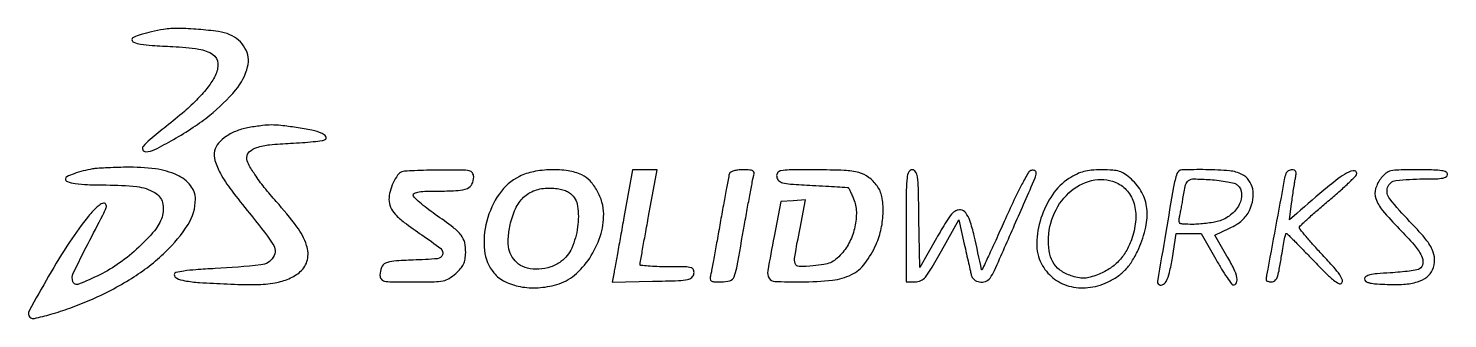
# Model space of a CAD drawing. Extents: x 0 to 469, y 0 to 96.
import ezdxf

# ---------------------------------------------------------------- set-up
doc = ezdxf.new("R2010")
doc.units = 0

msp = doc.modelspace()

# ---------------------------------------------------------------- linework, layer by layer
for points in [[(44.5, 95.353701, 0.01504), (40.490137, 94.594684, 0.023427), (37.09568, 93.677141, 0.019665), (34.502605, 92.730104, 0.304223), (34, 91.980508, 0.31527), (34.610835, 91.108047, 0.045494), (36.832037, 90.521329, 0.025576), (40.691867, 90.070867, 0.005335), (47.5, 89.700352, -0.025293), (56.12731, 88.884592, -0.114729), (60.798647, 87.054939, -0.235003), (62.424221, 84.130965, -0.131505), (61.532825, 80.063477, -0.044648), (59.182021, 76.367373, -0.028478), (55.848902, 72.51035, -0.022847), (51.335999, 68.25947, -0.011717), (45.322091, 63.332355, 0.006819), (39.994939, 59.054395, 0.050542), (37.71048, 56.743124, 0.298524), (37.598533, 55.608702, 0.27917), (38.603767, 55, 0.117404), (41.53126, 55.697004, 0.012424), (47.759438, 59.037637, 0.016369), (54.306958, 63.051083, 0.024417), (59.726923, 67.015018, 0.045714), (68.30462, 75.360073, 0.116293), (72.260854, 83.029639, 0.195089), (71.384718, 89.217782, 0.163697), (66.369735, 93.618875, 0.064697), (62.614394, 94.644324, 0.014549), (56.012613, 95.36181, 0.0156), (49.242406, 95.686768, 0.043467)], [(72.776016, 62.969001, 0.048576), (68.749495, 61.880766, 0.057562), (65.248256, 60.075595, 0.065686), (62.663704, 57.798616, 0.118422), (61.363031, 55.310296, 0.137629), (61.453217, 52.047643, 0.052073), (63.267391, 47.818475, 0.03422), (66.873945, 42.285879, 0.011381), (72.8772, 34.69077, -0.020616), (80.638917, 24.489246, -0.299912), (80.752958, 20.174423, -0.231201), (76.654482, 17.604599, -0.013453), (61.509257, 16.409802, 0.00489), (55.145823, 16.017311, 0.017789), (51.119714, 15.585047, 0.020034), (48.504008, 15.102062, 0.350405), (48, 14.471187, 0.296948), (48.813613, 13.22203, 0.059628), (51.479312, 12.406007, 0.02855), (56.355649, 11.813753, 0.005127), (65.5, 11.323835, 0.012717), (74.984872, 11.154629, 0.039926), (81.327179, 11.7104, 0.0596), (85.937823, 13.067594, 0.076406), (89.685872, 15.406222, 0.16061), (92.030819, 19.301109, 0.139458), (91.774077, 24.077745, 0.077463), (88.522272, 30.241734, 0.022953), (81.748537, 38.516906, -0.013589), (77.758462, 43.20936, -0.022099), (74.663456, 47.42485, -0.023559), (72.546794, 50.939935, -0.12436), (72, 53.104363, -0.215571), (72.861832, 55.010418, -0.102618), (75.25211, 56.369457, -0.05264), (79.536914, 57.270573, -0.014096), (86.490189, 57.785432, 0.006398), (90.427062, 58.016066, 0.008682), (93.973777, 58.331402, 0.006177), (96.920371, 58.681901, 0.090821), (97.909903, 59.000941, 0.438935), (98.157673, 59.969139, 0.151411), (96.905513, 61.010108, 0.046914), (93.496664, 62.061829, 0.015481), (88.329062, 62.973063, 0.007269), (83.279291, 63.628349, 0.0287), (80.151694, 63.807202, 0.031555), (77.169528, 63.618025, 0.010111)], [(21, 49.308084, 0.021692), (17.85871, 48.639697, 0.02385), (14.886878, 47.718073, 0.017662), (12.451813, 46.734939, 0.296168), (12, 46.039079, 0.325966), (12.674096, 45.114949, 0.040284), (15.250651, 44.512076, 0.028029), (19.341738, 44.129339, 0.008776), (25.5, 44.008078, -0.026471), (35.624226, 43.450003, -0.103536), (41.54852, 41.523939, -0.200697), (44.116978, 38.17316, -0.145166), (43.972027, 33.41524, -0.093988), (41.468002, 28.898438, -0.032462), (36.313843, 23.459566, -0.031928), (29.936872, 18.265391, -0.040192), (23.404133, 14.35517, -0.019202), (16.368879, 11.208187, -0.419931), (14.499622, 12.027116, -0.205633), (14.623131, 14.906212, -0.007954), (19.5, 24.641819, 0.000937), (24.377905, 34.047532, 0.027147), (25.490513, 36.523853, 0.217139), (25.430394, 37.530518, 0.277702), (24.650283, 38, 0.153341), (23.858784, 37.751417, 0.024783), (22.565628, 36.751562, 0.025384), (21.115365, 35.377319, 0.019888), (19.682974, 33.75, 0.025551), (13.415145, 25.169986, 0.013436), (6.477577, 13.929112, 0.00518), (-0.001492, 2.499996, 0.334377), (0.29905, 0.367616, 0.259364), (1.793025, -0.058512, 0.011395), (7.21885, 1.341275, 0.017804), (13.515147, 3.36422, 0.014559), (20.095284, 5.958854, 0.038646), (33.884447, 13.172097, 0.050809), (45.090368, 21.882513, 0.060039), (52.570204, 30.971504, 0.143127), (55, 39.285848, 0.172123), (53.387491, 43.831264, 0.114601), (48.980804, 47.25683, 0.076503), (41.790248, 49.323462, 0.035767), (32.091069, 49.863818, 0.004011), (28.61862, 49.780907, 0.004543), (25.289252, 49.644396, 0.004151), (22.462928, 49.479246, 0.024906)], [(123.22896, 48.330706, 0.147681), (121.820977, 47.201939, 0.041634), (120.410922, 44.731, 0.041908), (119.350502, 41.84012, 0.067052), (119, 39.238221, 0.101945), (119.5268, 36.681325, 0.085563), (121.03949, 34.357726, 0.046362), (124.054648, 31.657551, 0.009569), (129.869257, 27.519196, -0.014071), (136.109547, 22.9927, -0.321748), (136.712123, 20.99194, -0.298059), (135.000773, 19.659897, -0.012838), (127.022631, 19.209617, 0.010486), (120.629093, 18.878935, 0.087897), (117.836302, 18.171797, 0.196164), (116.498083, 16.763971, 0.091716), (116.015313, 14.25, 0.159091), (116.420051, 12.980944, 0.188229), (117.470815, 12.300861, 0.047616), (119.870929, 12.042678, 0.003), (126.984223, 12, 0.004717), (133.926107, 12.065496, 0.044319), (136.890698, 12.385271, 0.088338), (138.913339, 13.175015, 0.045217), (141.107283, 14.80455, 0.032337), (142.681111, 16.405252, 0.067852), (143.630866, 17.865103, 0.069153), (144.144728, 19.507625, 0.03474), (144.35274, 21.675338, 0.062703), (144.025043, 24.973665, 0.112739), (142.851029, 27.411524, 0.06266), (140.241008, 29.954102, 0.009409), (134.313307, 34.26098, -0.011286), (131.511262, 36.312966, -0.016497), (129.148284, 38.253902, -0.011937), (127.31355, 39.944432, -0.203337), (127, 40.683566, -0.310346), (127.438224, 41.32159, -0.054709), (128.921181, 41.712601, -0.030111), (131.482942, 41.93937, -0.007022), (135.8, 42, 0.014048), (141.868347, 42.170536, 0.085491), (144.917275, 42.874001, 0.180522), (146.440645, 44.306087, 0.115276), (147, 46.7, 0.153942), (146.58861, 48.004518, 0.193591), (145.535755, 48.690368, 0.047713), (143.123067, 48.931389, 0.002808), (135.75, 48.921053, 0.004149), (131.347631, 48.853624, 0.005875), (127.43132, 48.715073, 0.003498), (124.143726, 48.537011, 0.080529)], [(162.121329, 46.831047, 0.126934), (155.494603, 41.110429, 0.087094), (151.312394, 32.048408, 0.089986), (150.546526, 22.39195, 0.150922), (153.688975, 14.957786, 0.104206), (157.32654, 12.113444, 0.068509), (162.390922, 10.439867, 0.061184), (168.31894, 10.082908, 0.052228), (174.4967, 11.120698, 0.108732), (180.287472, 14.190173, 0.070249), (185.348247, 19.885069, 0.067362), (188.824454, 27.049825, 0.081268), (189.978038, 34.431501, 0.068843), (189.414978, 38.297519, 0.057626), (187.809903, 42.123498, 0.059931), (185.467291, 45.322572, 0.094265), (182.725727, 47.325861, 0.075167), (178.245541, 48.677527, 0.041768), (172.53723, 49.017437, 0.041519), (166.776759, 48.398697, 0.067511)], [(196.651973, 33.25, -0.000302), (195.539119, 27.01502, -0.000393), (194.512667, 21.309974, -0.000291), (193.645681, 16.528792, -0.003633), (193.303027, 14.720123), (192.755423, 11.940246), (206.127712, 12.220123, 0.002558), (214.73582, 12.444349, 0.037907), (217.735413, 12.766339, 0.14033), (219.141536, 13.465718, 0.174059), (219.819551, 14.75, 0.134901), (219.657472, 16.018293, 0.235151), (218.873817, 16.696788, 0.059351), (216.928295, 16.957331, 0.003641), (211.069551, 17, -0.007755), (207.592698, 17.053932, -0.012894), (204.666986, 17.220312, -0.006505), (202.275506, 17.449644, -0.386403), (202.009552, 17.75, -0.040396), (202.063234, 18.322566, -0.000334), (202.84724, 22.759375, -0.001193), (203.76293, 27.850659, -0.000767), (204.847843, 33.75), (207.676582, 49), (203.564948, 49), (199.453315, 49)], [(231.539937, 47.75, 0.030017), (231.306026, 46.825142, 0.000718), (230.483571, 42.460938, 0.001572), (229.54247, 37.338366, 0.001067), (228.501696, 31.5, -0.000853), (227.450856, 25.590518, -0.001149), (226.478259, 20.245313, -0.00078), (225.644788, 15.762958, -0.012408), (225.321966, 14.25, 0.057261), (225.168566, 12.984582, 0.258594), (225.512608, 12.354614, 0.129758), (226.445578, 12.05909, 0.012172), (228.87254, 12, 0.072075), (231.713843, 12.411713, 0.228644), (233.097736, 13.668655, 0.050924), (233.976295, 16.699805, 0.001248), (236.546841, 31, -0.001237), (237.568102, 36.682114, -0.00173), (238.510916, 41.754688, -0.001031), (239.328907, 46.02429, -0.022982), (239.625364, 47.25, 0.11293), (239.677305, 48.139038, 0.242229), (239.27721, 48.674332, 0.100133), (238.255692, 48.939567, 0.01361), (236.036003, 49, 0.025872), (234.368617, 48.913664, 0.041951), (232.975051, 48.649525, 0.051346), (231.964774, 48.253282, 0.199246)], [(247.180449, 46.75, 0.158815), (247.808168, 45.470441, 0.141339), (249.098862, 44.733322, 0.042707), (251.795339, 44.318281, 0.003408), (259, 43.88156, -0.000936), (263.430293, 43.634993, -0.0015), (267.210302, 43.406141, -0.000258), (270.552059, 43.192028, -0.0871), (270.801027, 43.13156, -0.174928), (270.96435, 42.976834, -0.003845), (271.454484, 41.983525, -0.008284), (272.005895, 40.794175, -0.005445), (272.602846, 39.408098, -0.09253), (273.511023, 35.173079, -0.060593), (273.039516, 30.189228, -0.058816), (271.346675, 25.292713, -0.072995), (268.643293, 21.307828, -0.031002), (266.669918, 19.40579, -0.075409), (264.955785, 18.344262, -0.062297), (262.810879, 17.728628, -0.016162), (259.238896, 17.287946, -0.024605), (254.632698, 17.09793, -0.317461), (253.309777, 18.047914, -0.12822), (253.134848, 20.28074, -0.003634), (254.907809, 29.800412), (256.709968, 39.100824), (252.613135, 38.800412), (248.516303, 38.5), (246.311999, 27, 0.004145), (244.228228, 15.619302, 0.179599), (244.66481, 13.255143, 0.25523), (246.524077, 12.158294, 0.008788), (255.25, 12.021962, 0.025328), (265.597421, 12.566711, 0.090159), (271.944281, 14.412918, 0.116232), (276.349074, 18.080539, 0.057204), (280.06068, 24.404273, 0.05174), (281.74244, 29.599179, 0.04824), (282.374438, 35.153763, 0.051879), (281.937615, 40.174877, 0.11253), (280.38654, 43.699521, 0.07094), (277.58645, 46.528178, 0.09856), (274.388099, 48.082414, 0.054461), (269.534695, 48.801261, 0.009281), (260.180449, 48.985258, 0.002144), (251.344305, 48.957147, 0.040725), (248.594589, 48.712125, 0.197043), (247.492608, 48.02219, 0.1932)], [(290, 30.5), (290, 12), (292.943702, 12, 0.112652), (294.79195, 12.421769, 0.104892), (296.329832, 13.609753, 0.042998), (298.149484, 16.168883, 0.00503), (301.648234, 22.25), (307.409065, 32.5), (309.199275, 24.5, 0.000225), (309.923117, 21.272153, 0.000258), (310.617627, 18.189063, 0.000232), (311.209262, 15.574617, 0.001483), (311.513795, 14.25, 0.169794), (312.447832, 12.77765, 0.127937), (314.215077, 11.999853, 0.122432), (316.199857, 12.16604, 0.149441), (317.705833, 13.25, 0.058183), (319.22603, 15.820913, 0.00099), (325.857736, 30.840779, 0.000593), (332.633555, 46.319528, 0.103223), (333, 48.075635, 0.16371), (332.871522, 48.457515, 0.123049), (332.523595, 48.737062, 0.094584), (331.998497, 48.867443, 0.062971), (331.378197, 48.823324, 0.2158), (330.411985, 48.130817, 0.008467), (328.241, 44.221394, 0.012198), (325.609105, 38.98307, 0.005516), (322.405146, 32, -0.001561), (319.578028, 25.707421, -0.002698), (317.182058, 20.49375, -0.000498), (315.075196, 15.985348, -0.71908), (314.94745, 16, 0.003427), (312.471218, 27.251814, 0.028623), (311.027483, 32.259225, 0.073785), (309.690058, 34.795638, 0.210731), (308, 35.769748, 0.144554), (306.425734, 35.483871, 0.099617), (304.990699, 34.35782, 0.041444), (303.215626, 31.892558, 0.005638), (300, 26.40347), (294.5, 16.767444), (294.225229, 32.883722, 0.002132), (294.010237, 42.970208, 0.028292), (293.705187, 46.675424, 0.104072), (293.091296, 48.377705, 0.25995), (291.975229, 49, 0.279597), (290.85395, 48.319813, 0.093745), (290.276692, 46.408499, 0.024869), (290.040577, 42.244113, 0.001728)], [(343.818039, 46.099558, 0.102812), (338.358544, 40.804819, 0.070531), (334.554608, 33.029226, 0.072477), (333.139244, 24.756709, 0.126495), (334.694621, 18.019933, 0.103417), (338.475016, 13.38933, 0.101848), (343.813535, 10.630084, 0.095944), (350.081255, 10.110286, 0.081138), (356.5, 11.890043, 0.042213), (359.89762, 13.820876, 0.054839), (362.609562, 16.155273, 0.051789), (364.859734, 19.1336, 0.032488), (366.872129, 23.012457, 0.047506), (369.204756, 30.082435, 0.082458), (369.569627, 36.238296, 0.096749), (367.954086, 41.493662, 0.090024), (364.451257, 45.908653, 0.029277), (362.270831, 47.607877, 0.07454), (360.473695, 48.486332, 0.061375), (358.29731, 48.889685, 0.015165), (354.660984, 49, 0.018469), (351.193599, 48.871878, 0.046912), (348.711998, 48.451968, 0.050867), (346.471022, 47.600716, 0.025132)], [(379.521439, 47.75, 0.036595), (378.404587, 43.338601, 0.001771), (375.823316, 28.414419, 0.000371), (373.083041, 12.156376, 0.242501), (373.352404, 11.314262, 0.300022), (374.674843, 11.042823, 0.175808), (375.928211, 12.161254, 0.065866), (377.051393, 15.121624, 0.019192), (377.987047, 19.916733), (379.244499, 28), (383.372249, 27.996736), (387.5, 27.993472), (392.363759, 19.496736, 0.007605), (394.294245, 16.24018, 0.011788), (396.068341, 13.495916, 0.006151), (397.625551, 11.266793, 0.241731), (398.145144, 11, 0.303519), (399.207945, 11.710627, 0.153188), (399.356064, 13.388396, 0.060967), (398.333528, 16.29996, 0.017332), (396.054455, 20.530053), (392.03112, 27.415005), (396.915315, 29.736366, 0.026397), (399.271653, 31.012823, 0.045293), (401.062694, 32.345673, 0.051296), (402.428174, 33.847124, 0.048147), (403.492807, 35.626085, 0.069142), (404.636007, 39.257302, 0.093654), (404.567978, 42.688392, 0.1067), (403.301303, 45.531056, 0.115957), (401.004814, 47.497511, 0.098326), (396.920247, 48.677474, 0.018365), (389.093714, 49.057188, 0.011871), (381.139911, 48.961834, 0.313161)], [(415.520416, 47.75, 0.034257), (415.015653, 45.800614, 0.000276), (412.089178, 30.104534, 0.00021), (409.140768, 14.205098, 0.045767), (409, 12.670432, 0.244366), (409.133713, 12.413178, 0.067399), (409.551589, 12.196939, 0.051862), (410.158506, 12.048866, 0.033931), (410.877751, 12, 0.188069), (411.89792, 12.397796, 0.11427), (412.638287, 13.480794, 0.047034), (413.255655, 15.643211, 0.007444), (414, 20, -0.004805), (414.507395, 23.067298, -0.007905), (415.002377, 25.65, -0.002519), (415.47038, 27.843532, -0.352487), (415.664753, 28, -0.197402), (415.946763, 27.884147, -0.00079), (418.422083, 25.429688, -0.003772), (421.219826, 22.604428, -0.002345), (424.461264, 19.25, 0.006084), (428.689462, 14.939395, 0.027993), (431.303462, 12.614595, 0.05135), (433.040503, 11.505304, 0.319721), (434.02626, 11.657499, 0.301869), (434.235164, 12.626344, 0.057697), (433.345012, 14.298281, 0.030294), (431.356438, 16.833874, 0.00657), (427.607499, 20.949716, -0.00487), (424.691882, 24.128903, -0.007468), (422.234703, 26.944628, -0.003185), (420.199366, 29.379794, -0.174187), (420, 29.934708, -0.206333), (420.230008, 30.468351, -0.00307), (422.775584, 32.843357, -0.007753), (425.827164, 35.569347, -0.004973), (429.448796, 38.642491, 0.00705), (433.073389, 41.74414, 0.010601), (436.137049, 44.559044, 0.00576), (438.617626, 46.992595, 0.187788), (438.948796, 47.75, 0.487141), (437.80646, 48.72222, 0.096419), (434.911529, 47.519572, 0.028329), (429.312795, 43.328178, 0.004731), (419.114306, 34.584792), (416.728612, 32.5), (417.417349, 37.890214, -0.003275), (417.722977, 40.163598, -0.002863), (418.071782, 42.537115, -0.002879), (418.411623, 44.678401, -0.008561), (418.678043, 46.140214, 0.024323), (418.894411, 47.583961, 0.11616), (418.786139, 48.404695, 0.2044), (418.364859, 48.842915, 0.100804), (417.593615, 49, 0.070008), (416.929261, 48.906522, 0.065845), (416.301354, 48.632812, 0.070242), (415.803494, 48.227879, 0.106868)], [(447.07258, 46.365141, 0.092046), (445.202556, 42.798818, 0.160982), (445.268119, 39.497588, 0.091216), (447.504278, 35.601193, 0.01759), (453, 29.559544, -0.014223), (457.944484, 24.196872, -0.06139), (460.365687, 20.610114, -0.141686), (460.844173, 18.117456, -0.230069), (459.75, 16.309017, -0.102535), (458.869389, 15.967402, -0.008061), (456.370313, 15.590774, -0.010698), (453.346792, 15.250516, -0.007979), (450, 15, 0.007225), (445.662522, 14.6819, 0.035874), (443.25, 14.294118, 0.076005), (441.936155, 13.765067, 0.265023), (441.5, 13, 0.2372), (441.871491, 12.260982, 0.094879), (442.920111, 11.75441, 0.044519), (444.853717, 11.418805, 0.009755), (448.225534, 11.204868, 0.024593), (454.508637, 11.23831, 0.060061), (459.058339, 12.040283, 0.088002), (462.157017, 13.61433, 0.133927), (463.994699, 15.987202, 0.098591), (464.671982, 19.395657, 0.110596), (463.940919, 22.654308, 0.066394), (461.472576, 26.475093, 0.016406), (456.435487, 32.002931, -0.023137), (449.859989, 39.417041, -0.252744), (449.154658, 43.204056, -0.294034), (451.920599, 45.476988, -0.028988), (460.934259, 46, 0.006914), (465.16379, 46.058491, 0.039074), (467.40571, 46.296493, 0.092962), (468.583715, 46.752399, 0.259645), (469, 47.5, 0.285923), (468.52349, 48.26516, 0.076866), (467.09543, 48.712226, 0.032289), (464.380549, 48.94466, 0.005213), (459.07258, 49, 0.00493), (452.835392, 48.938501, 0.049145), (450.243843, 48.631454, 0.108648), (448.612105, 47.877986, 0.063898)], [(178.988322, 41.210539, -0.18949), (181.354407, 37.035578, -0.069886), (181.364833, 30.147177, -0.067566), (179.416459, 23.187378, -0.132793), (175.864236, 18.721407, -0.078989), (172.5128, 16.988624, -0.065086), (168.555673, 16.229495, -0.068391), (164.75244, 16.523011, -0.11413), (161.862378, 17.88666, -0.078634), (159.764739, 20.15779, -0.094311), (158.631551, 22.832835, -0.073725), (158.40771, 26.248088, -0.030749), (159.068244, 30.828727, -0.056007), (160.810536, 36.146959, -0.095033), (163.515259, 39.951787, -0.10642), (167.19242, 42.212738, -0.085013), (171.789216, 43, -0.024048), (174.102372, 42.888682, -0.036881), (176.078887, 42.5496, -0.043209), (177.712777, 41.989965, -0.066172)], [(360.032733, 44.483073, -0.114336), (363.493221, 41.539039, -0.101436), (365.493312, 37.246094, -0.08591), (365.828194, 31.888063, -0.057615), (364.461154, 25.889899, -0.049466), (362.649753, 22.022558, -0.058266), (360.193421, 18.813364, -0.058536), (357.07345, 16.268767, -0.050649), (353.297005, 14.369325, -0.021234), (350.848852, 13.551651, -0.055132), (349.018852, 13.238022, -0.059523), (347.247817, 13.343215, -0.028223), (345.020736, 13.875641, -0.067745), (341.404166, 15.518459, -0.101846), (338.912192, 17.909143, -0.096147), (337.476767, 21.198766, -0.05499), (337, 25.520667, -0.107312), (339.012349, 34.788858, -0.114093), (344.666635, 42.152828, -0.13023), (352.342179, 45.670885, -0.163437)], [(399.463772, 44.030067, -0.20837), (400.900651, 41.181728, -0.135183), (400.111219, 37.520816, -0.106253), (397.269672, 34.097721, -0.09916), (393.204514, 32.040022, -0.02526), (391.439334, 31.644559, -0.012417), (389.161044, 31.311746, -0.012286), (386.772297, 31.082559, -0.017485), (384.641592, 31.005577, -0.00891), (381.672995, 31.055074, -0.111668), (380.593663, 31.338628, -0.271135), (380.193277, 31.974518, -0.0671), (380.323317, 33.25, 0.008838), (380.574943, 34.38631, 0.003167), (380.894604, 36.014062, 0.003141), (381.22265, 37.803622, 0.003713), (381.509638, 39.5, -0.015509), (382.386233, 44.029226, -0.186554), (383.358883, 45.478577, -0.159499), (385.121197, 46.01319, -0.010573), (390.482392, 45.782824, -0.014453), (393.445566, 45.506477, -0.017711), (396.191798, 45.070858, -0.016345), (398.446274, 44.553871, -0.109084)]]:
    msp.add_lwpolyline(points, format="xyb", close=True)

doc.saveas('drawing.dxf')
